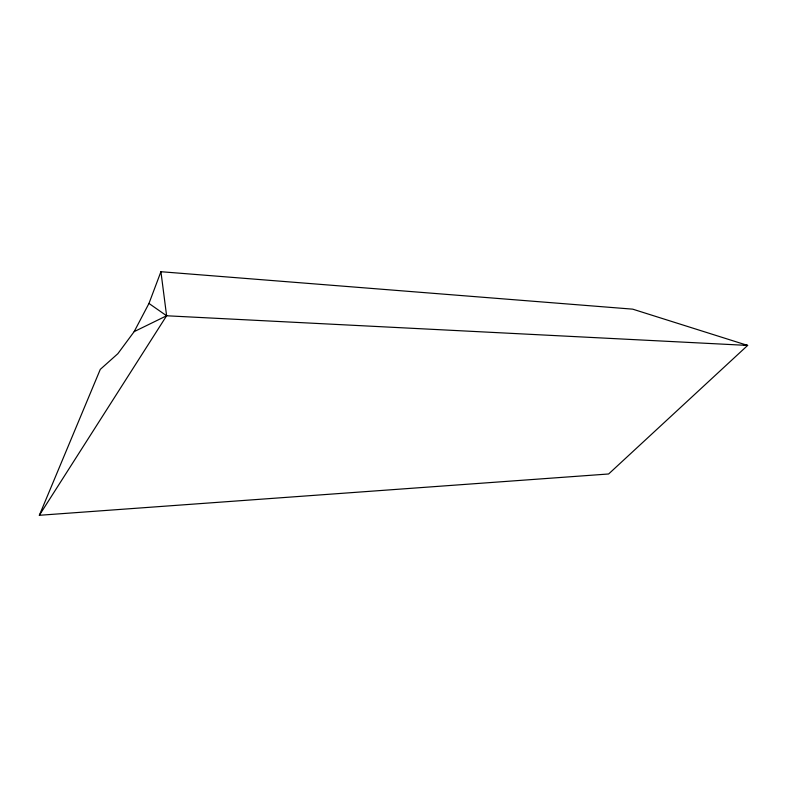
<?xml version="1.0" encoding="UTF-8"?>
<svg xmlns="http://www.w3.org/2000/svg" width="787" height="787" viewBox="0 0 787 787"><rect width="100%" height="100%" fill="white"/><g stroke="black" fill="none" stroke-linecap="round" stroke-linejoin="round"><path stroke-width="1.18" d="M148.969 303.448L160.922 271.712L632.689 309.153L747.65 345.424L608.626 473.981L39.35 515.288L100.283 369.378L117.843 353.697L134.164 331.632L148.969 303.448L166.608 315.774L747.65 345.424L744 345.011M39.35 515.288L166.608 315.774L160.922 271.712M134.164 331.632L166.608 315.774"/></g></svg>
